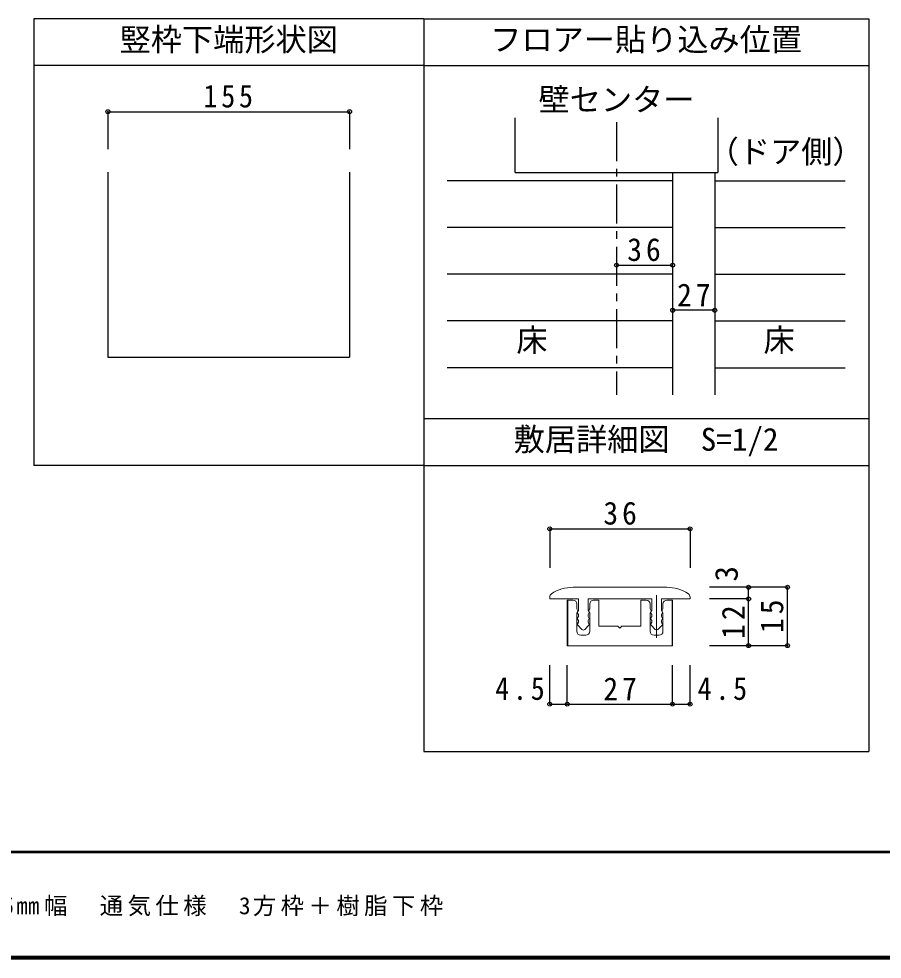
# Model space of a CAD drawing. Units: millimetres at full size, sheet at 1:5, with parts at other scales. Extents: x -973 to 977, y -718 to 696.
# Drawn here: x -561 to -7, y -701 to -98 of the extents above; entities that cross this region are included whole.
import ezdxf
from ezdxf.enums import TextEntityAlignment as Align

# ---------------------------------------------------------------- set-up
doc = ezdxf.new("R2010")
doc.units = ezdxf.units.MM
doc.header["$LTSCALE"] = 5
doc.header["$PDMODE"] = 32
doc.header["$PDSIZE"] = 2.5
doc.linetypes.add('CHAIN1', pattern=[8, 5, -1, 1, -1])
for name, color, linetype in [('0-1_通り芯', 4, 'CHAIN1'), ('0-3_仕上', 7, 'Continuous'), ('0-4_枠', 3, 'Continuous'), ('0-A_文字', 7, 'Continuous'), ('0-B_寸法', 7, 'Continuous'), ('0-D', 4, 'Continuous'), ('1-B_寸法', 7, 'Continuous'), ('F-1_通り芯', 6, 'Continuous'), ('F-A_文字', 7, 'Continuous')]:
    doc.layers.add(name, color=color, linetype=linetype)
doc.layers.add('1-7_金物', color=7, linetype='Continuous', lineweight=18)
doc.styles.add('ＭＳ ゴシック', font='')
doc.styles.get('ＭＳ ゴシック').set_extended_font_data('MS Gothic')

msp = doc.modelspace()

# ---------------------------------------------------------------- linework, layer by layer
at = {"layer": '0-1_通り芯'}
msp.add_line((-177.397, -163.75), (-177.397, -338.827), dxfattribs=at)
at = {"layer": '0-3_仕上'}
for p, q in [((-242.397, -196.114), (-242.397, -161.032)), ((-112.397, -161.032), (-112.397, -196.114)), ((-242.397, -196.114), (-112.397, -196.114))]:
    msp.add_line(p, q, dxfattribs=at)
at = {"layer": '0-4_枠'}
for p, q in [((-301.056, -97.5), (-551.056, -97.5)), ((-551.056, -97.5), (-551.056, -384.007)), ((-301.056, -97.5), (-301.056, -384.007)), ((-301.056, -127.5), (-551.056, -127.5)), ((-503.556, -195.826), (-503.556, -314.48)), ((-348.556, -195.826), (-348.556, -314.48)), ((-141.397, -196.114), (-141.397, -338.827)), ((-114.397, -196.114), (-114.397, -338.827)), ((-503.556, -314.48), (-348.556, -314.48)), ((-301.056, -384.007), (-551.056, -384.007))]:
    msp.add_line(p, q, dxfattribs=at)
at = {"layer": '0-4_枠', "color": 4}
for p, q in [((-503.556, -157.099), (-348.556, -157.099)), ((-503.556, -157.099), (-503.556, -181.089)), ((-348.556, -157.099), (-348.556, -181.089))]:
    msp.add_line(p, q, dxfattribs=at)
at = {"layer": '0-4_枠', "color": 7}
for p in [(-503.556, -157.099), (-348.556, -157.099)]:
    msp.add_point(p, dxfattribs=at)
at = {"layer": '0-A_文字', "color": 3}
for p, q in [((-301.056, -97.5), (-301.056, -567.5)), ((-301.056, -97.5), (-15.643, -97.5)), ((-15.643, -97.5), (-15.643, -567.5)), ((-301.056, -127.5), (-15.643, -127.5)), ((-301.056, -354.026), (-15.643, -354.026)), ((-301.056, -384.026), (-15.643, -384.026)), ((-301.056, -567.5), (-15.643, -567.5))]:
    msp.add_line(p, q, dxfattribs=at)
at = {"layer": '0-B_寸法', "color": 4}
for p, q in [((-177.397, -255.583), (-177.397, -265.197)), ((-177.397, -255.583), (-141.397, -255.583)), ((-114.397, -284.486), (-141.397, -284.486))]:
    msp.add_line(p, q, dxfattribs=at)
at = {"layer": '0-B_寸法'}
for p in [(-177.397, -255.583), (-141.397, -255.583), (-141.397, -284.486), (-114.397, -284.486)]:
    msp.add_point(p, dxfattribs=at)
at = {"layer": '0-D'}
for p, q in [((-141.397, -201.364), (-285.897, -201.364)), ((-114.397, -201.364), (-30.801, -201.364)), ((-141.397, -231.364), (-285.897, -231.364)), ((-114.397, -231.364), (-30.801, -231.364)), ((-141.397, -261.364), (-285.897, -261.364)), ((-114.397, -261.364), (-30.801, -261.364)), ((-141.397, -291.364), (-285.897, -291.364)), ((-114.397, -291.364), (-30.801, -291.364)), ((-141.397, -321.364), (-285.897, -321.364)), ((-114.397, -321.364), (-30.801, -321.364))]:
    msp.add_line(p, q, dxfattribs=at)
at = {"layer": '1-7_金物'}
for p, q in [((-205.209, -462.203), (-145.209, -462.203)), ((-220.209, -469.703), (-220.209, -468.495)), ((-220.209, -469.703), (-201.834, -469.703)), ((-208.709, -470.453), (-208.709, -499.703)), ((-201.834, -477.203), (-201.834, -469.703)), ((-195.584, -477.203), (-195.584, -469.703)), ((-195.584, -469.703), (-154.834, -469.703)), ((-192.084, -470.453), (-188.709, -470.453)), ((-188.709, -470.453), (-188.709, -487.203)), ((-158.334, -470.453), (-161.709, -470.453)), ((-161.709, -470.453), (-161.709, -487.203)), ((-154.834, -477.203), (-154.834, -469.703)), ((-148.584, -477.203), (-148.584, -469.703)), ((-148.584, -469.703), (-130.209, -469.703)), ((-145.084, -470.453), (-141.459, -470.453)), ((-141.709, -470.453), (-141.709, -499.703)), ((-141.459, -470.453), (-141.459, -499.703)), ((-130.209, -469.703), (-130.209, -468.495)), ((-202.834, -476.078), (-202.834, -472.953)), ((-202.834, -476.078), (-202.315, -476.942)), ((-194.584, -476.078), (-195.102, -476.942)), ((-194.584, -476.078), (-194.584, -472.953)), ((-155.834, -476.078), (-155.834, -472.953)), ((-155.834, -476.078), (-155.315, -476.942)), ((-147.584, -476.078), (-148.102, -476.942)), ((-147.584, -476.078), (-147.584, -472.953)), ((-202.834, -478.578), (-202.315, -477.714)), ((-202.834, -490.453), (-202.834, -478.578)), ((-201.834, -477.203), (-202.352, -478.067)), ((-201.834, -480.953), (-202.352, -481.817)), ((-201.834, -483.453), (-202.352, -482.589)), ((-195.584, -477.203), (-195.065, -478.067)), ((-195.584, -479.703), (-195.065, -478.839)), ((-195.584, -480.953), (-195.584, -479.703)), ((-195.584, -480.953), (-195.065, -481.817)), ((-195.584, -483.453), (-195.065, -482.589)), ((-194.584, -478.578), (-195.102, -477.714)), ((-194.584, -490.453), (-194.584, -478.578)), ((-155.834, -478.578), (-155.315, -477.714)), ((-155.834, -490.453), (-155.834, -478.578)), ((-154.834, -477.203), (-155.352, -478.067)), ((-154.834, -479.703), (-155.352, -478.839)), ((-154.834, -480.953), (-155.352, -481.817)), ((-154.834, -483.453), (-155.352, -482.589)), ((-154.834, -480.953), (-154.834, -479.703)), ((-148.584, -477.203), (-148.065, -478.067)), ((-148.584, -480.953), (-148.065, -481.817)), ((-148.584, -483.453), (-148.065, -482.589)), ((-147.584, -478.578), (-148.102, -477.714)), ((-147.584, -490.453), (-147.584, -478.578)), ((-201.834, -484.703), (-202.352, -485.567)), ((-199.625, -489.303), (-202.259, -486.463)), ((-201.834, -483.453), (-201.834, -484.703)), ((-197.792, -489.303), (-195.159, -486.463)), ((-195.584, -484.703), (-195.584, -483.453)), ((-195.584, -484.703), (-195.065, -485.567)), ((-176.459, -487.203), (-188.709, -487.203)), ((-175.209, -488.453), (-176.459, -487.203)), ((-175.209, -488.453), (-173.959, -487.203)), ((-161.709, -487.203), (-173.959, -487.203)), ((-154.834, -484.703), (-155.352, -485.567)), ((-152.625, -489.303), (-155.259, -486.463)), ((-154.834, -484.703), (-154.834, -483.453)), ((-150.792, -489.303), (-148.159, -486.463)), ((-148.584, -483.453), (-148.584, -484.703)), ((-148.584, -484.703), (-148.065, -485.567)), ((-197.084, -492.953), (-200.334, -492.953)), ((-153.334, -492.953), (-150.084, -492.953)), ((-141.459, -499.703), (-208.959, -499.703))]:
    msp.add_line(p, q, dxfattribs=at)
at = {"layer": '1-7_金物', "color": 4}
msp.add_line((-151.709, -467.203), (-151.709, -494.556), dxfattribs=at)
at = {"layer": '1-7_金物'}
for points in [[(-205.334, -470.453), (-208.959, -470.453), (-208.959, -499.703)], [(-201.834, -480.953), (-201.834, -479.703), (-202.352, -478.839)], [(-148.584, -480.953), (-148.584, -479.703), (-148.065, -478.839)]]:
    msp.add_lwpolyline(points, dxfattribs=at)
for centre, radius, start, end in [((-205.209, -487.203), 25, 90, 123.74899), ((-145.209, -487.203), 25, 56.25101, 90), ((-217.709, -468.495), 2.5, 123.74899, 180), ((-205.334, -472.953), 2.5, 0, 90), ((-192.084, -472.953), 2.5, 90, 180), ((-158.334, -472.953), 2.5, 0, 90), ((-145.084, -472.953), 2.5, 90, 180), ((-132.709, -468.495), 2.5, 0, 56.25101), ((-201.709, -478.453), 0.75, 149.05365, 210.94635), ((-201.709, -482.203), 0.75, 149.05365, 210.94635), ((-202.959, -477.328), 0.75, 329.05368, 30.94635), ((-194.459, -477.328), 0.75, 149.05365, 210.94632), ((-195.709, -478.453), 0.75, 329.05365, 30.94632), ((-195.709, -482.203), 0.75, 329.05365, 30.94632), ((-154.709, -478.453), 0.75, 149.05366, 210.94634), ((-154.709, -482.203), 0.75, 149.05366, 210.94634), ((-155.959, -477.328), 0.75, 329.05368, 30.94635), ((-147.459, -477.328), 0.75, 149.05365, 210.94632), ((-148.709, -478.453), 0.75, 329.05365, 30.94635), ((-148.709, -482.203), 0.75, 329.05365, 30.94635), ((-201.709, -485.953), 0.75, 149.05362, 222.83826), ((-195.709, -485.953), 0.75, 317.16174, 30.94632), ((-154.709, -485.953), 0.75, 149.0537, 222.83827), ((-148.709, -485.953), 0.75, 317.16174, 30.94638), ((-200.334, -490.453), 2.5, 180, 270), ((-198.709, -488.453), 1.25, 222.83826, 317.16174), ((-197.084, -490.453), 2.5, 270, 0), ((-153.334, -490.453), 2.5, 180, 270), ((-151.709, -488.453), 1.25, 222.83827, 317.16174), ((-150.084, -490.453), 2.5, 270, 0)]:
    msp.add_arc(centre, radius, start, end, dxfattribs=at)
at = {"layer": '1-B_寸法', "color": 4}
for p, q in [((-220.209, -424.703), (-220.209, -449.703)), ((-220.209, -424.703), (-130.209, -424.703)), ((-130.209, -424.703), (-130.209, -449.703)), ((-92.709, -469.703), (-92.709, -462.203)), ((-92.709, -469.703), (-117.709, -469.703)), ((-92.709, -499.703), (-92.709, -469.703)), ((-67.709, -499.703), (-117.709, -499.703)), ((-220.209, -537.203), (-220.209, -512.203)), ((-208.959, -537.203), (-208.959, -512.203)), ((-141.459, -537.203), (-141.459, -512.203)), ((-130.209, -537.203), (-130.209, -512.203)), ((-220.209, -537.203), (-208.959, -537.203)), ((-208.959, -537.203), (-141.459, -537.203)), ((-141.459, -537.203), (-130.209, -537.203))]:
    msp.add_line(p, q, dxfattribs=at)
msp.add_lwpolyline([(-67.709, -499.703), (-67.709, -462.203), (-117.709, -462.203)], dxfattribs=at)
at = {"layer": '1-B_寸法'}
for p in [(-220.209, -424.703), (-130.209, -424.703), (-92.709, -462.203), (-67.709, -462.203), (-92.709, -469.703), (-92.709, -499.703), (-67.709, -499.703), (-220.209, -537.203), (-208.959, -537.203), (-141.459, -537.203), (-130.209, -537.203)]:
    msp.add_point(p, dxfattribs=at)
at = {"layer": 'F-1_通り芯'}
for p, q in [((976.653, -631.667), (-973.347, -631.667)), ((976.653, -632.5), (-973.347, -632.5)), ((976.653, -699.167), (-973.347, -699.167)), ((976.653, -700), (-973.347, -700)), ((976.653, -700.833), (-973.347, -700.833))]:
    msp.add_line(p, q, dxfattribs=at)

# ---------------------------------------------------------------- texts
at = {"layer": '0-4_枠', "color": 7, "style": 'ＭＳ ゴシック'}
msp.add_text('竪枠下端形状図', height=14.66, dxfattribs=at).set_placement((-496.056, -122.5), align=Align.BOTTOM_LEFT)
at = {"layer": '0-4_枠', "color": 7, "insert": (-442.306, -154.599), "char_height": 14.66, "attachment_point": 7, "style": 'ＭＳ ゴシック'}
msp.add_mtext('\\T1.27;\\W0.9;155', dxfattribs=at)
at = {"layer": '0-A_文字', "style": 'ＭＳ ゴシック'}
for s, p in [('フロアー貼り込み位置', (-258.349, -122.5)), ('壁センター', (-227.397, -161.032)), ('（ドア側）', (-118.897, -194.445)), ('床', (-241.647, -315.38)), ('床', (-83.099, -315.38)), ('敷居詳細図\u3000S=1/2', (-243.349, -379.026))]:
    msp.add_text(s, height=14.66, dxfattribs=at).set_placement(p, align=Align.BOTTOM_LEFT)
at = {"layer": '0-B_寸法', "char_height": 14.66, "attachment_point": 7, "style": 'ＭＳ ゴシック'}
for s, insert in [('\\T1.27;\\W0.95;36', (-170.522, -253.083)), ('\\T1.27;\\W0.95;27', (-138.522, -281.986))]:
    msp.add_mtext(s, dxfattribs=dict(at, insert=insert))
at = {"layer": '1-B_寸法', "style": 'ＭＳ ゴシック'}
msp.add_text('3', height=14.66, rotation=90, dxfattribs=at).set_placement((-95.209, -458.57), align=Align.BOTTOM_LEFT)
at = {"layer": '1-B_寸法', "char_height": 14.66, "attachment_point": 7, "style": 'ＭＳ ゴシック'}
for s, insert in [('\\T1.27;\\W0.95;36', (-185.834, -422.203)), ('\\T1.27;\\W0.9;4.5', (-255.191, -534.703)), ('\\T1.27;\\W0.95;27', (-185.834, -534.703)), ('\\T1.27;\\W0.9;4.5', (-125.387, -534.703))]:
    msp.add_mtext(s, dxfattribs=dict(at, insert=insert))
at = {"layer": '1-B_寸法', "char_height": 14.66, "attachment_point": 7, "rotation": 90, "style": 'ＭＳ ゴシック'}
for s, insert in [('\\T1.27;\\W0.95;12', (-95.209, -495.328)), ('\\T1.27;\\W0.95;15', (-70.209, -491.578))]:
    msp.add_mtext(s, dxfattribs=dict(at, insert=insert))
at = {"layer": 'F-A_文字', "insert": (-847.938, -673.333), "char_height": 11, "attachment_point": 7, "style": 'ＭＳ ゴシック'}
msp.add_mtext('\\T1.19;ドレタス\u3000H20親子ドア\u3000固定枠155㎜幅\u3000通気仕様\u30003方枠＋樹脂下枠', dxfattribs=at)

doc.saveas('drawing.dxf')
